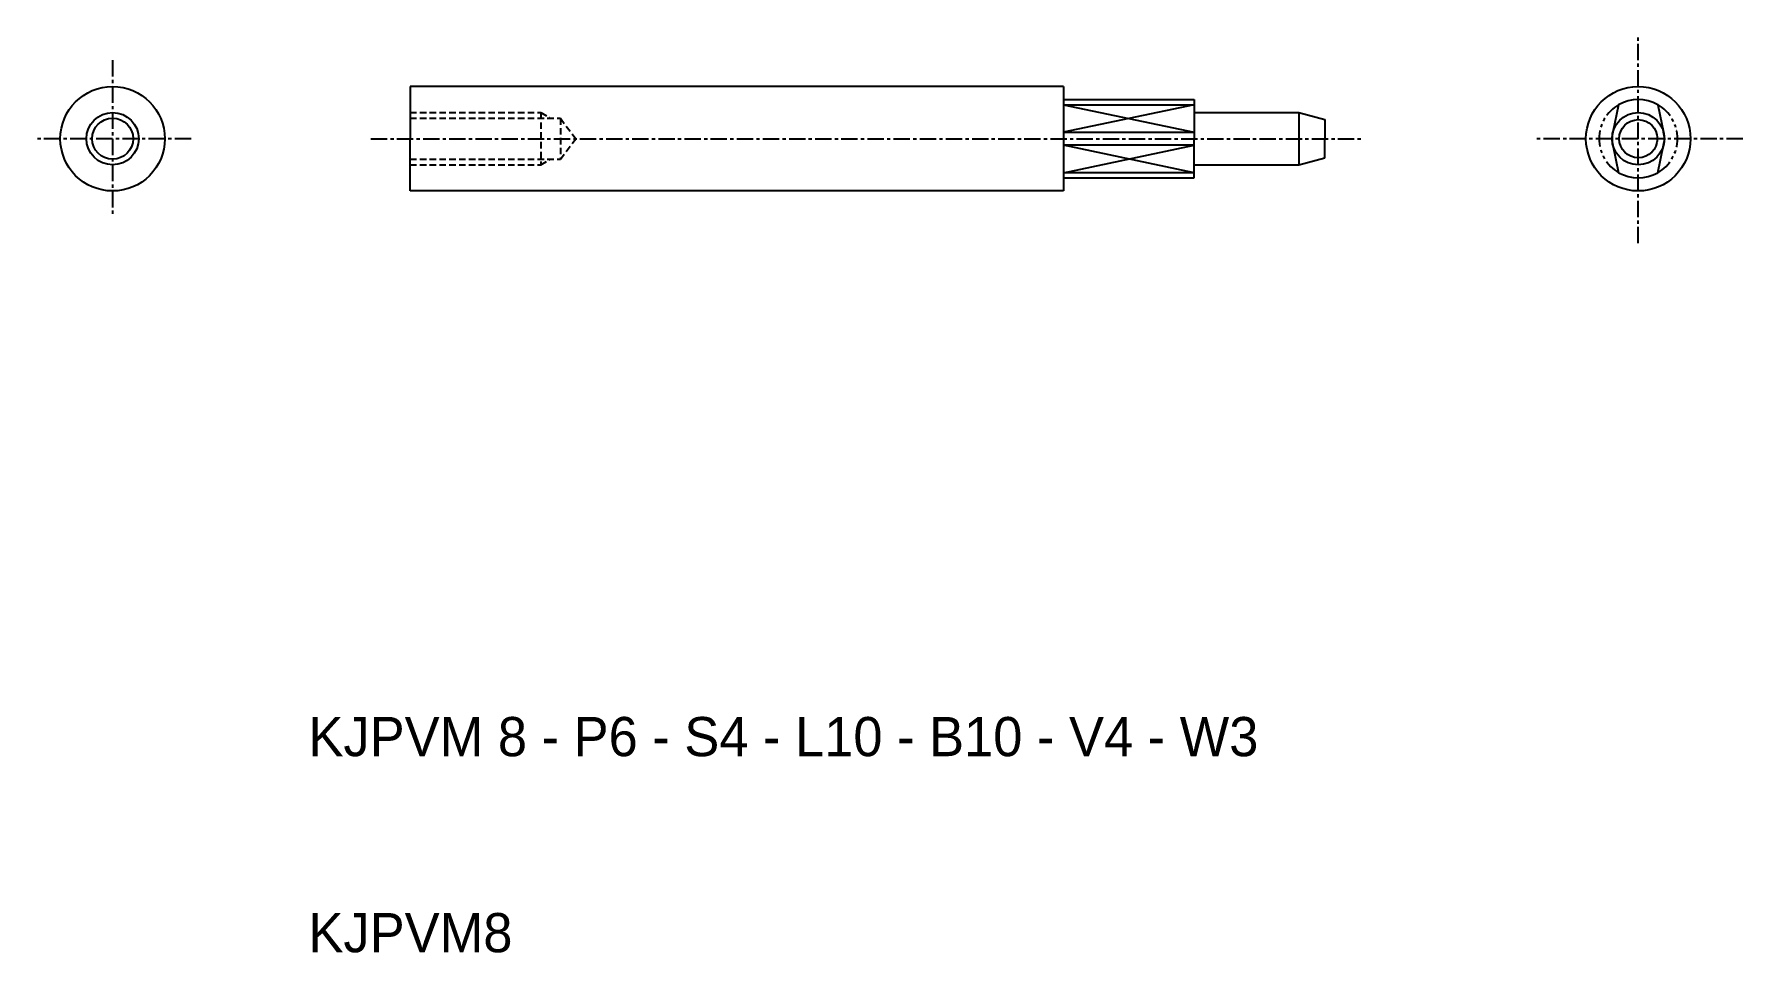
# Model space of a CAD drawing. Extents: x 111 to 242, y 10 to 80.
import ezdxf

# ---------------------------------------------------------------- set-up
doc = ezdxf.new("R2010")
doc.units = 0
for name, pattern in [('CENTER', [2, 1.25, -0.25, 0.25, -0.25]), ('DASHED', [0.75, 0.5, -0.25]), ('PHANTOM', [2.5, 1.25, -0.25, 0.25, -0.25, 0.25, -0.25])]:
    doc.linetypes.add(name, pattern=pattern)
doc.layers.get('0').update_dxf_attribs({"linetype": 'CONTINUOUS'})
doc.layers.add('CENTER', color=1, linetype='CENTER')

msp = doc.modelspace()

# ---------------------------------------------------------------- linework, layer by layer
at = {"color": 7, "linetype": 'CONTINUOUS'}
for p, q in [((140, 76.24), (140, 72.24)), ((190, 76.24), (140, 76.24)), ((190, 76.24), (190, 68.24)), ((190, 75.24), (200, 75.24)), ((190, 74.84), (200, 74.84)), ((200, 75.24), (200, 74.24)), ((232.48, 74.84), (232.04, 72.74)), ((235.48, 74.84), (235.92, 72.74)), ((200, 74.24), (200, 72.24)), ((200, 74.24), (208, 74.24)), ((208, 74.24), (208, 70.24)), ((208, 74.24), (210, 73.7)), ((210, 73.7), (210, 72.24)), ((140, 68.24), (140, 72.24)), ((190, 72.74), (200, 72.74)), ((200, 70.24), (200, 72.24)), ((210, 70.77), (210, 72.24)), ((200, 71.74), (190, 71.74)), ((208, 70.24), (210, 70.77)), ((232.04, 71.74), (232.48, 69.64)), ((235.48, 69.64), (235.92, 71.74)), ((200, 69.64), (190, 69.64)), ((200, 69.24), (200, 70.24)), ((200, 70.24), (208, 70.24)), ((190, 68.24), (140, 68.24)), ((190, 69.24), (200, 69.24))]:
    msp.add_line(p, q, dxfattribs=at)
at = {"color": 3, "linetype": 'CONTINUOUS'}
for p, q in [((200, 74.84), (190, 72.74)), ((190, 74.84), (200, 72.74)), ((190, 69.64), (200, 71.74)), ((200, 69.64), (190, 71.74))]:
    msp.add_line(p, q, dxfattribs=at)
at = {"color": 3, "linetype": 'DASHED'}
for p, q in [((140, 74.24), (150, 74.24)), ((140, 73.8), (151.5, 73.8)), ((150, 74.24), (150, 70.24)), ((150, 74.24), (150.66, 73.86)), ((151.5, 73.8), (152.69, 72.24)), ((151.5, 73.8), (151.5, 70.67)), ((151.5, 70.67), (152.69, 72.24)), ((140, 70.67), (151.5, 70.67)), ((150, 70.24), (150.66, 70.62)), ((140, 70.24), (150, 70.24))]:
    msp.add_line(p, q, dxfattribs=at)
at = {"color": 7, "linetype": 'CONTINUOUS'}
for centre, radius in [((117.24, 72.24), 4), ((233.98, 72.24), 4), ((117.24, 72.24), 1.57), ((233.98, 72.24), 2), ((233.98, 72.24), 1.46)]:
    msp.add_circle(centre, radius, dxfattribs=at)
at = {"color": 3, "linetype": 'CONTINUOUS'}
msp.add_circle((117.24, 72.24), 2, dxfattribs=at)
at = {"color": 3, "linetype": 'PHANTOM'}
for start, end in [(120, 240), (300, 60)]:
    msp.add_arc((233.98, 72.24), 3, start, end, dxfattribs=at)
at = {"color": 7, "linetype": 'CONTINUOUS'}
for centre, radius, start, end in [((233.98, 72.24), 3, 60, 120), ((234.04, 72.24), 2.06, 165.9638, 194.0362), ((233.92, 72.24), 2.06, 345.9638, 14.0362), ((233.98, 72.24), 3, 240, 300)]:
    msp.add_arc(centre, radius, start, end, dxfattribs=at)
at = {"layer": 'CENTER', "color": 1, "linetype": 'CENTER'}
for p, q in [((233.98, 64.24), (233.98, 80.24)), ((117.24, 78.24), (117.24, 66.24)), ((123.24, 72.24), (111.24, 72.24)), ((137, 72.24), (213, 72.24)), ((241.98, 72.24), (225.98, 72.24))]:
    msp.add_line(p, q, dxfattribs=at)

# ---------------------------------------------------------------- texts
at = {"color": 7, "linetype": 'CONTINUOUS'}
for s, p in [('KJPVM 8 - P6 - S4 - L10 - B10 - V4 - W3', (132.23, 25)), ('KJPVM8', (132.23, 10))]:
    msp.add_text(s, height=3, dxfattribs=at).set_placement(p)

doc.saveas('drawing.dxf')
